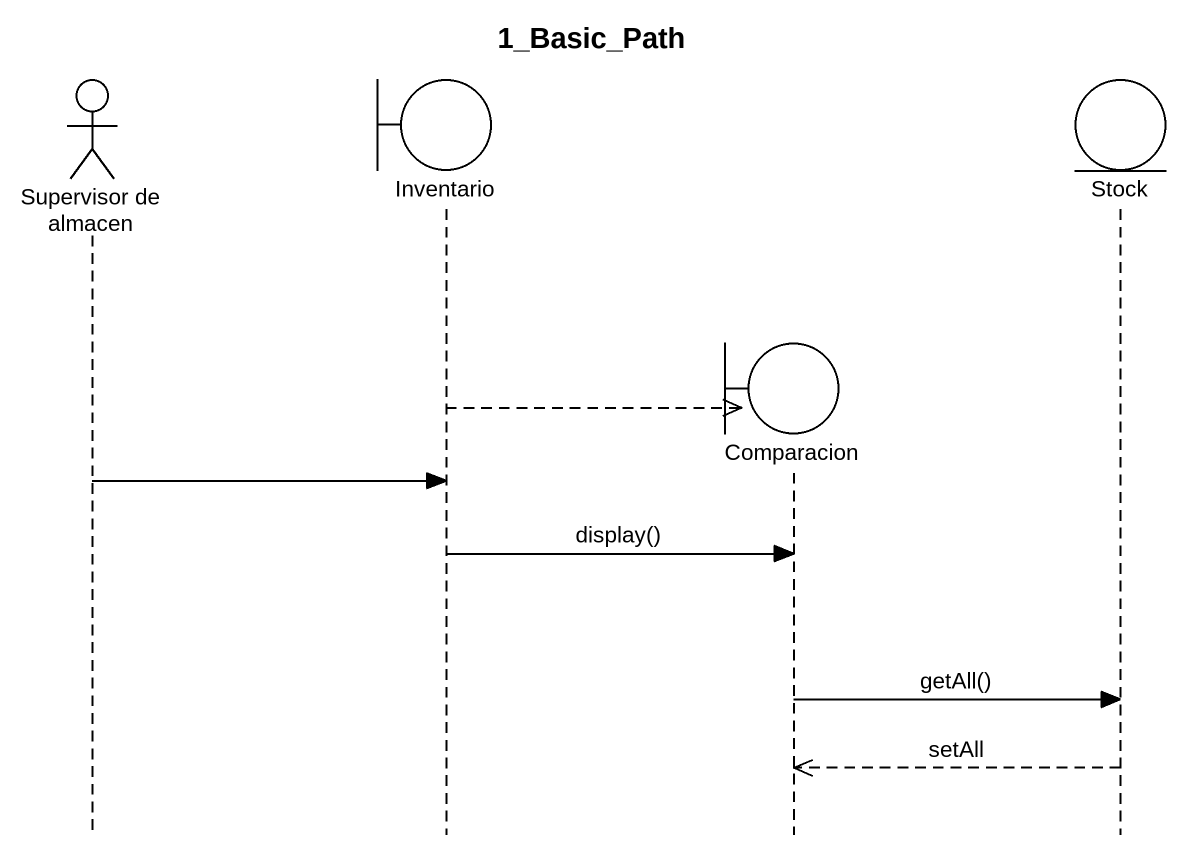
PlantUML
@startuml
title 1_Basic_Path
hide footbox
actor "Supervisor de almacen" as Supervisor_de_almacen
boundary Inventario
boundary Comparacion
entity Stock

Inventario -->> Comparacion **
Supervisor_de_almacen -> Inventario
Inventario -> Comparacion : display()
Comparacion -> Stock : getAll()
Stock -->> Comparacion : setAll
@enduml
